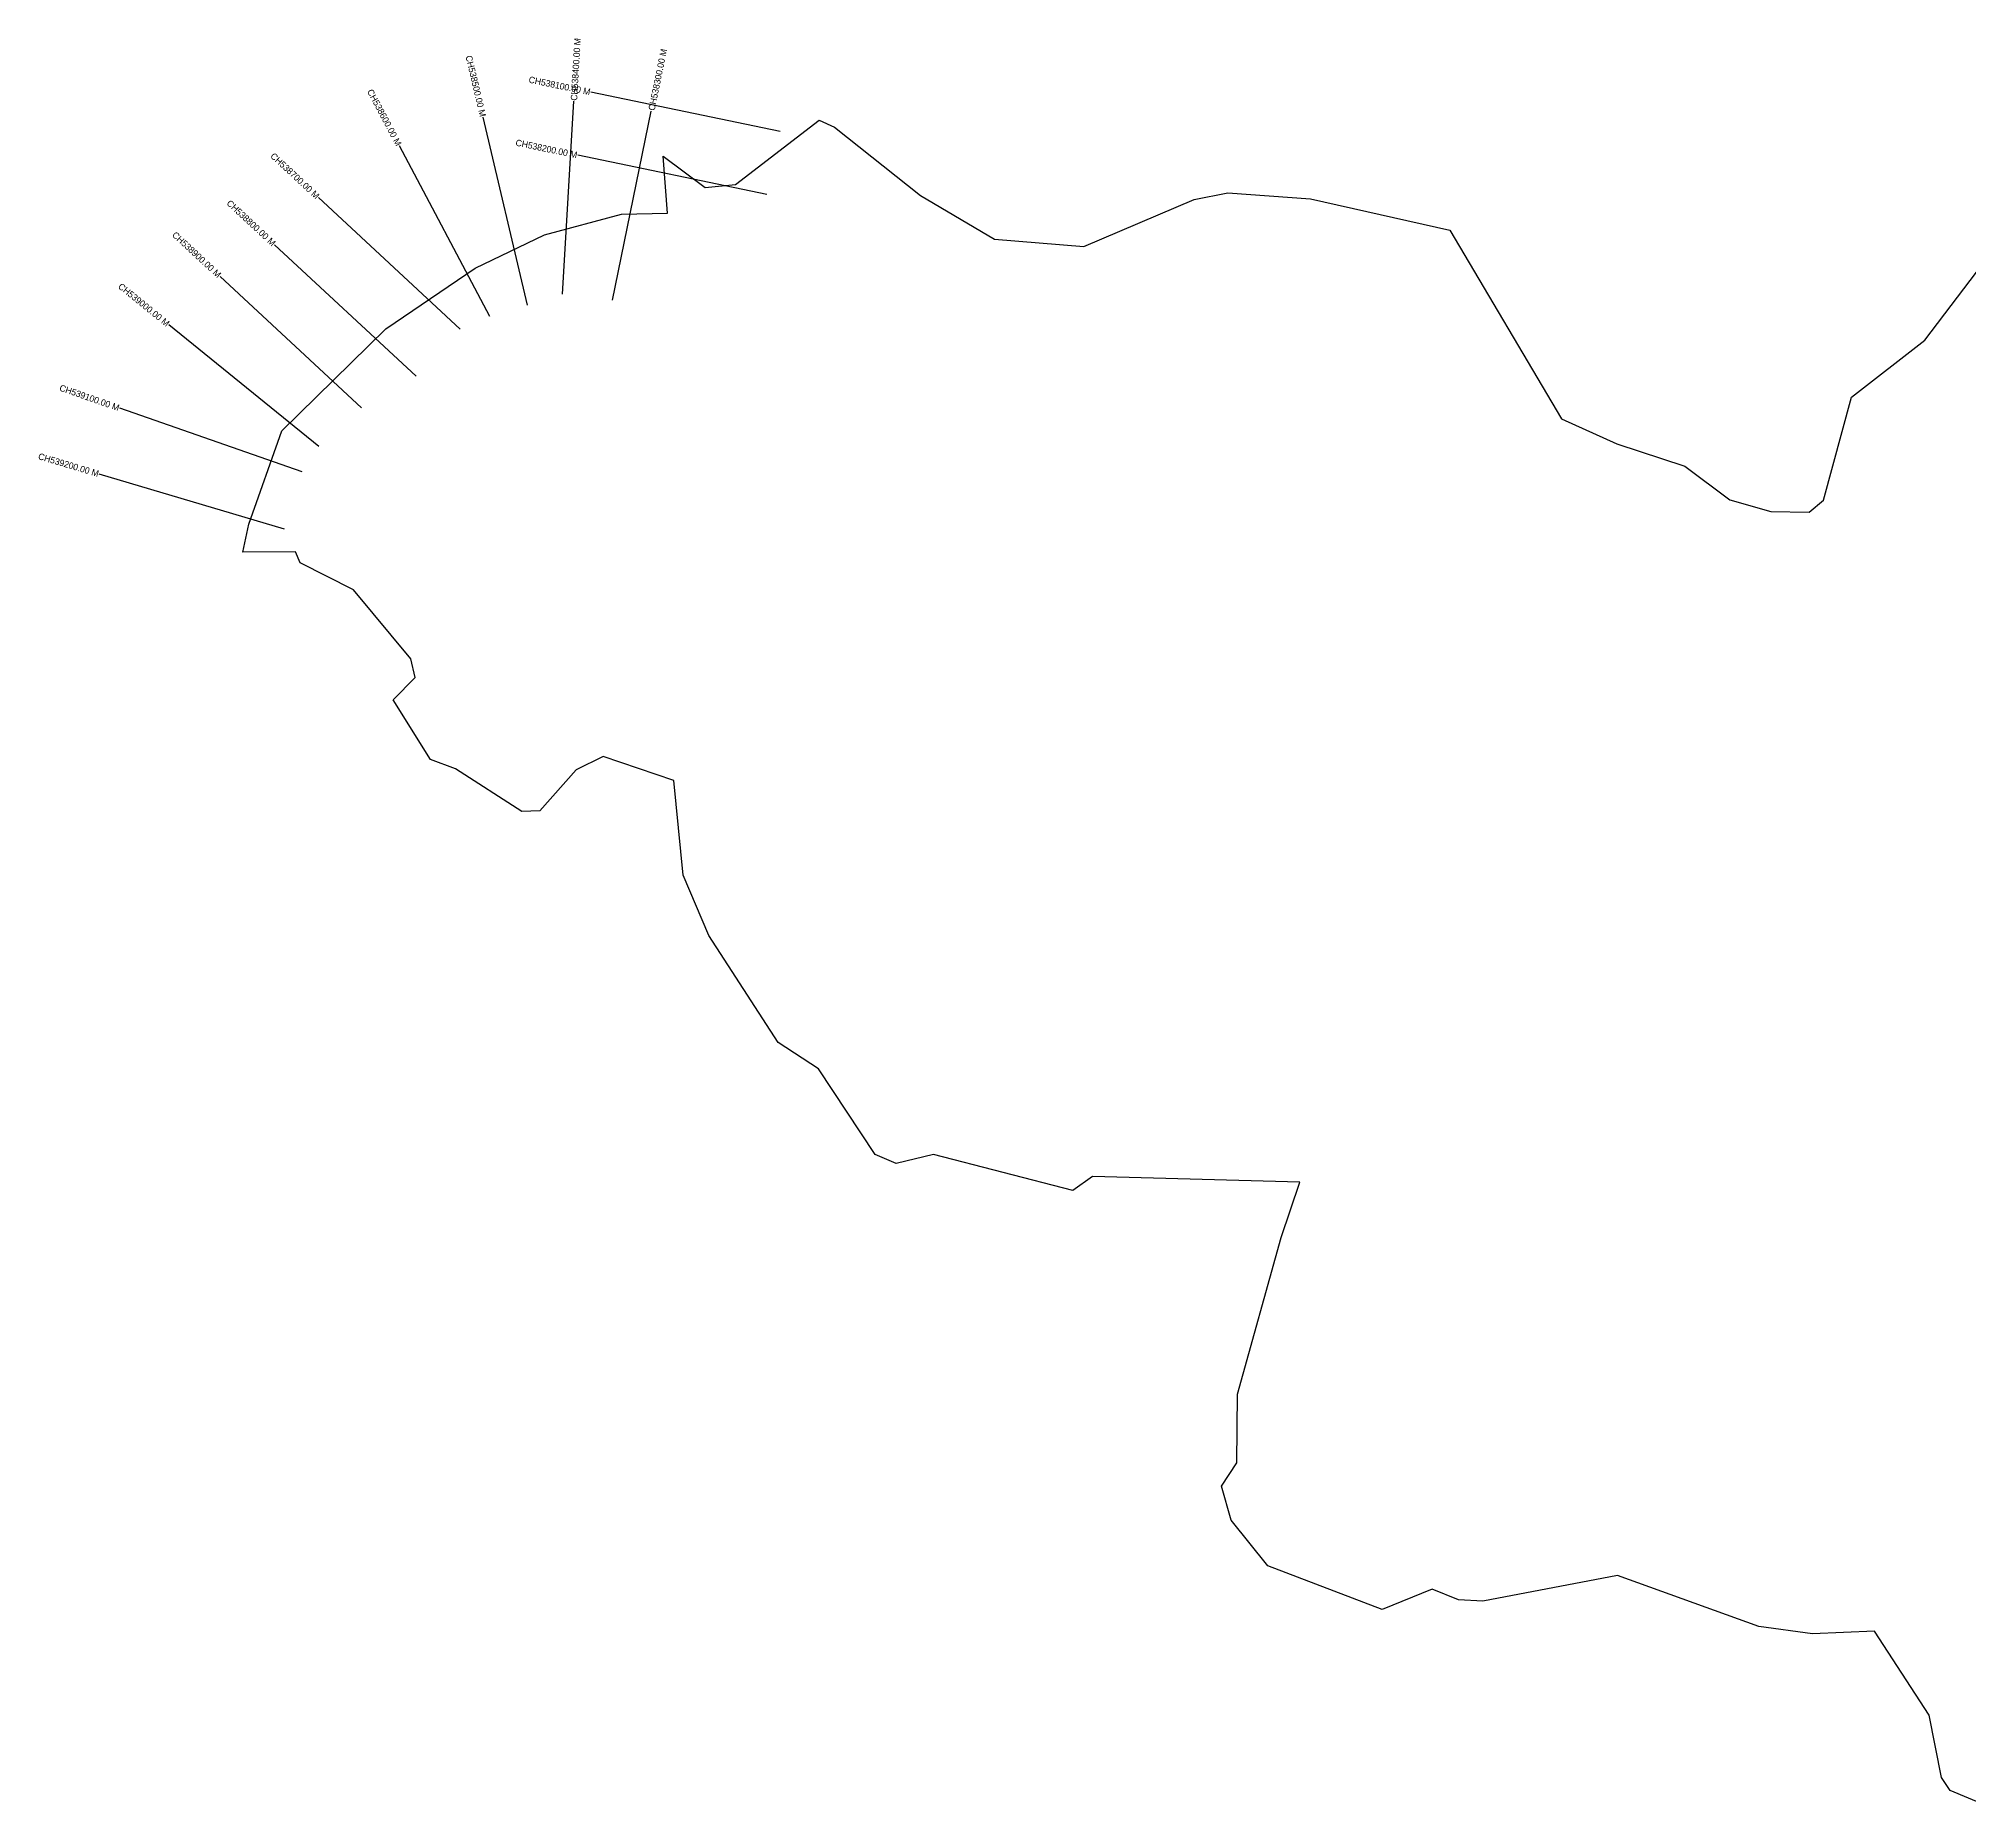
# Model space of a CAD drawing. Header units: metres. Extents: x 318011 to 324580, y 1863969 to 1868402.
# Drawn here: x 318011 to 321009, y 1865654 to 1868402 of the extents above; entities that cross this region are included whole.
import ezdxf
from ezdxf.enums import TextEntityAlignment as Align

# ---------------------------------------------------------------- set-up
doc = ezdxf.new("R2010")
doc.units = ezdxf.units.M
for name, color, linetype in [('CS', 134, 'Continuous'), ('CSMark', 6, 'Continuous'), ('village', 3, 'Continuous')]:
    doc.layers.add(name, color=color, linetype=linetype)

msp = doc.modelspace()

# ---------------------------------------------------------------- linework, layer by layer
at = {"layer": 'CS'}
for p, q in [((319162.2, 1868257.4), (318868.5, 1868318.5)), ((318824.1, 1868005), (318842, 1868304.4)), ((318901.9, 1867995.4), (318962.2, 1868289.3)), ((318770, 1867987.7), (318701.1, 1868279.7)), ((318711.5, 1867970.2), (318571, 1868235.3)), ((319141.8, 1868159.5), (318848.1, 1868220.6)), ((318665.2, 1867950.7), (318445.3, 1868154.8)), ((318597.2, 1867877.4), (318377.3, 1868081.5)), ((318512.4, 1867828.1), (318292.6, 1868032.3)), ((318445.8, 1867768), (318212.9, 1867957)), ((318420, 1867728.7), (318136.8, 1867827.6)), ((318392.5, 1867639.9), (318104.9, 1867725.4))]:
    msp.add_line(p, q, dxfattribs=at)
at = {"layer": 'village', "color": 6}
msp.add_polyline3d([(321042.5, 1865654, 0), (320979.2, 1865680.1, 0), (320965.6, 1865700.5, 0), (320946.3, 1865797.5, 0), (320861.7, 1865927.9, 0), (320765.4, 1865923.7, 0), (320681.9, 1865935.1, 0), (320462.6, 1866014.5, 0), (320253.4, 1865974.4, 0), (320215.8, 1865976.5, 0), (320174.6, 1865993, 0), (320096.9, 1865961.3, 0), (319919.7, 1866029.2, 0), (319862.5, 1866100.4, 0), (319847.5, 1866153.3, 0), (319871.7, 1866189.5, 0), (319872.6, 1866296, 0), (319940.1, 1866539.5, 0), (319969.2, 1866625.1, 0), (319647.3, 1866633.9, 0), (319616.6, 1866612.2, 0), (319400.5, 1866668.3, 0), (319342.7, 1866654.4, 0), (319309.6, 1866668.5, 0), (319222, 1866801.2, 0), (319159.1, 1866842.5, 0), (319051.8, 1867008.5, 0), (319011.9, 1867102.2, 0), (318997, 1867249.2, 0), (318887.7, 1867286.6, 0), (318845.4, 1867265.8, 0), (318789, 1867202.3, 0), (318761.2, 1867200.9, 0), (318658.1, 1867267.2, 0), (318619.2, 1867281.8, 0), (318561.2, 1867374.4, 0), (318595.3, 1867409.2, 0), (318588.9, 1867438.2, 0), (318499.7, 1867545.3, 0), (318416.9, 1867587.7, 0), (318409.6, 1867604.4, 0), (318328.1, 1867604.2, 0), (318337.5, 1867647.3, 0), (318388.4, 1867792.5, 0), (318549.9, 1867950.8, 0), (318688.6, 1868045, 0), (318796.6, 1868097, 0), (318916.2, 1868129.2, 0), (318987.3, 1868130.4, 0), (318980.9, 1868219.3, 0), (319045.8, 1868170.4, 0), (319093.2, 1868175.3, 0), (319223.1, 1868275, 0), (319246.9, 1868264.3, 0), (319380.2, 1868157.9, 0), (319495.1, 1868090.3, 0), (319633.9, 1868078.7, 0), (319805.4, 1868151.8, 0), (319857.5, 1868162.2, 0), (319986.1, 1868152.9, 0), (320202.3, 1868104.2, 0), (320375.5, 1867811.1, 0), (320461.8, 1867772.3, 0), (320567.1, 1867737.8, 0), (320637.2, 1867685.3, 0), (320700.8, 1867667.4, 0), (320760.1, 1867665.9, 0), (320782.5, 1867684.6, 0), (320825.8, 1867844.6, 0), (320939.8, 1867933.2, 0), (321050.9, 1868079.9, 0)], dxfattribs=at)

# ---------------------------------------------------------------- texts
at = {"layer": 'CSMark'}
for s, rotation, p in [('CH538400.00 M', 86.5959, (318842, 1868305.4)), ('CH538300.00 M', 78.3964, (318962.4, 1868290.3))]:
    msp.add_text(s, height=10, rotation=rotation, dxfattribs=at).set_placement(p, align=Align.MIDDLE_LEFT)
for s, rotation, p in [('CH538500.00 M', 283.2617, (318700.9, 1868280.7)), ('CH538600.00 M', 297.9347, (318570.5, 1868236.2)), ('CH538100.00 M', 348.2568, (318867.5, 1868318.7)), ('CH538200.00 M', 348.2568, (318847.1, 1868220.8)), ('CH538700.00 M', 317.1369, (318444.6, 1868155.5)), ('CH538800.00 M', 317.1369, (318376.6, 1868082.2)), ('CH538900.00 M', 317.1015, (318291.9, 1868033)), ('CH539000.00 M', 320.9447, (318212.1, 1867957.6)), ('CH539100.00 M', 340.7574, (318135.8, 1867827.9)), ('CH539200.00 M', 343.4465, (318104, 1867725.7))]:
    msp.add_text(s, height=10, rotation=rotation, dxfattribs=at).set_placement(p, align=Align.MIDDLE_RIGHT)

doc.saveas('drawing.dxf')
